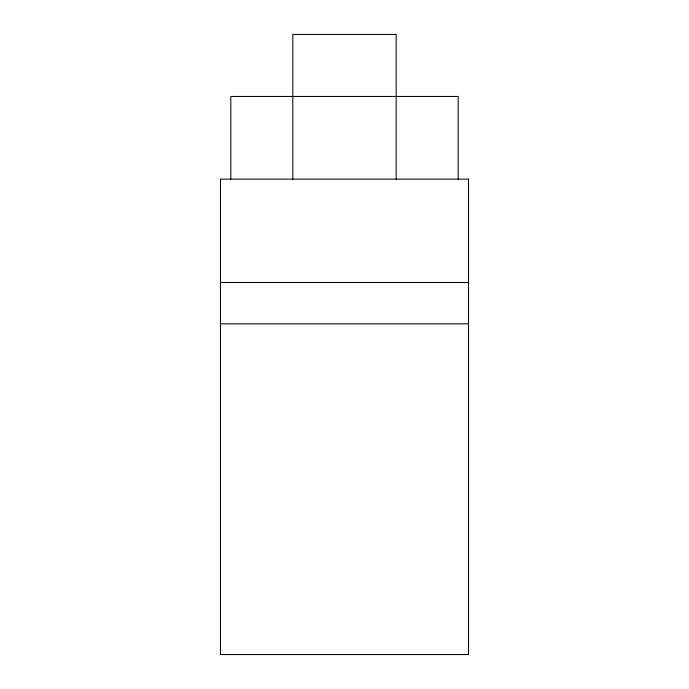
<?xml version="1.0" encoding="UTF-8"?>
<svg xmlns="http://www.w3.org/2000/svg" width="689" height="689" viewBox="0 0 689 689"><rect width="100%" height="100%" fill="white"/><g stroke="black" fill="none" stroke-linecap="round" stroke-linejoin="round"><path stroke-width="1.03" d="M220.48 282.49L468.52 282.49M220.48 323.83L468.52 323.83M458.185 179.14L458.185 96.46L230.815 96.46L230.815 179.14M396.175 179.14L396.175 34.45L292.825 34.45L292.825 179.14M468.52 179.14L220.48 179.14L220.48 654.55L468.52 654.55L468.52 179.14"/></g></svg>
